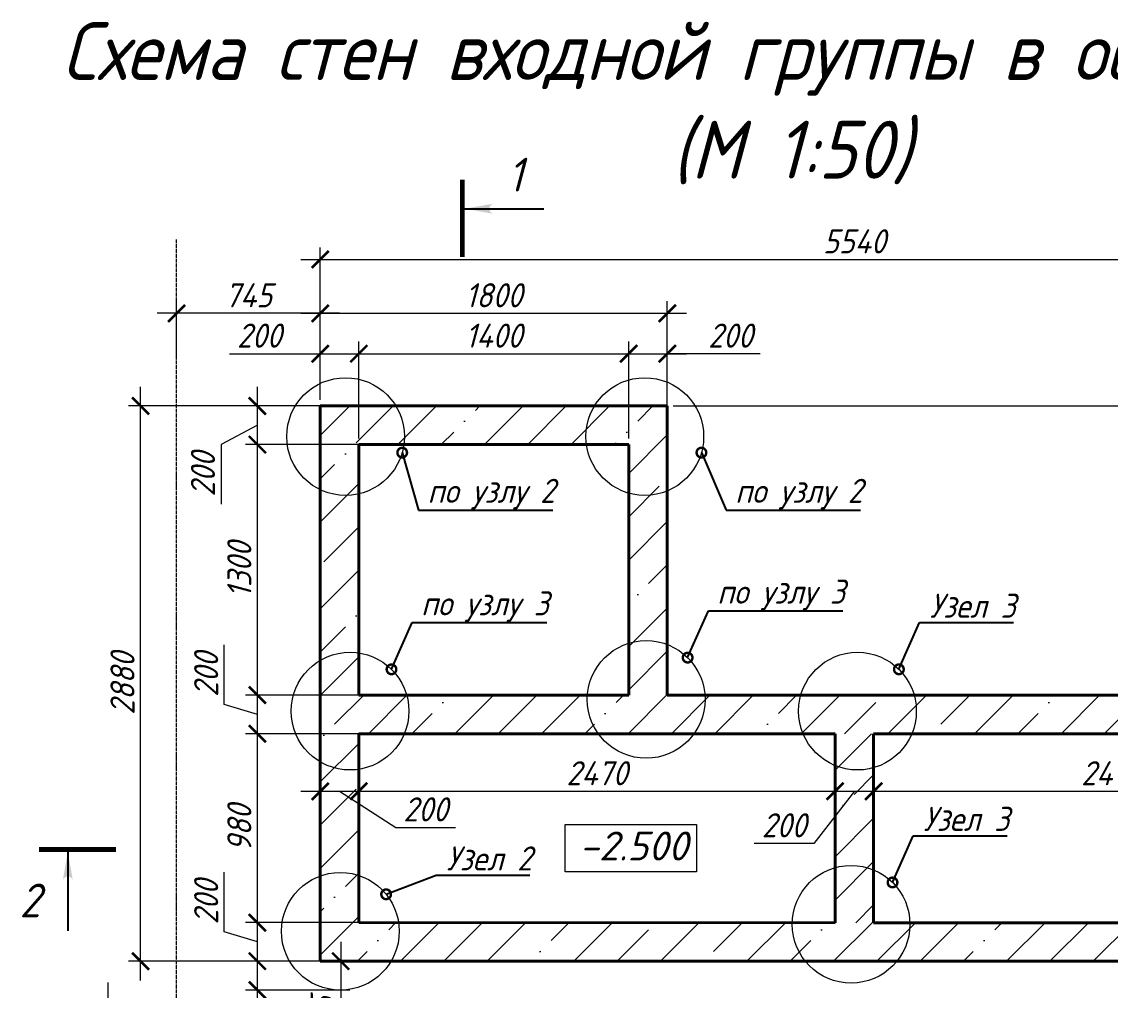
# Model space of a CAD drawing. Header units: millimetres. Extents: x 504091 to 2165846, y 135022 to 442887.
# Drawn here: x 861998 to 867642, y 255764 to 260787 of the extents above; entities that cross this region are included whole.
import ezdxf
from ezdxf import colors
from ezdxf.entities.mleader import LeaderData, LeaderLine
from ezdxf.math import Vec2, Vec3

# ---------------------------------------------------------------- set-up
doc = ezdxf.new("R2010")
doc.units = ezdxf.units.MM
doc.linetypes.add('ADSK_Линия сетки', pattern=[25, 20, -2.5, 0, -2.5])
doc.linetypes.add('осеваяX2', pattern=[4, 2.5, -0.5, 0.5, -0.5])
doc.layers.get('Defpoints').update_dxf_attribs({"color": 255})
for name, color, linetype, lineweight in [('+АР_Вспомогательная', 7, 'Continuous', 9), ('Аннотация', 7, 'Continuous', 9), ('Монолит тонкий', 204, 'Continuous', 9), ('Оси', 165, 'осеваяX2', 13), ('отметки', 7, 'Continuous', 20), ('Размер', 7, 'Continuous', 13), ('Размеры КР', 164, 'Continuous', 9)]:
    doc.layers.add(name, color=color, linetype=linetype, lineweight=lineweight)
doc.layers.add('PS_Обозначения', color=7, linetype='Continuous')
doc.layers.add('SGRAND', color=7, linetype='Continuous')
doc.styles.add('GOST 2.304_new', font='isocpeur.ttf', dxfattribs={"width": 0.9, "oblique": 15})
doc.dimstyles.new('SPDS 1_50', dxfattribs={"dimscale": 50, "dimtxt": 2.5, "dimasz": 1.77, "dimexe": 1.25, "dimexo": 0.625, "dimtad": 1, "dimdec": 0, "dimrnd": 0.001, "dimzin": 9, "dimtxsty": 'GOST 2.304_new', "dimblk": 'ARCHTICK', "dimcen": 2.5, "dimdle": 2, "dimclrt": 256, "dimadec": 0, "dimazin": 2, "dimtfac": 0.75, "dimtdec": 0, "dimtmove": 1, "dimatfit": 3, "dimfxl": 0, "dimtolj": 1, "dimlwd": 9, "dimlwe": 9, "dimarcsym": 0})

# ---------------------------------------------------------------- blocks, each defined once
blk = doc.blocks.new('_ArchTick')
at = {"color": 0, "linetype": 'ByBlock', "const_width": 0.15}
blk.add_lwpolyline([(-0.5, -0.5), (0.5, 0.5)], dxfattribs=at)
blk = doc.blocks.new('*D1170')
at = {"layer": 'Defpoints', "color": 0, "lineweight": 20, "transparency": 16777216}
for p in [(863219.5, 255914.4), (863728, 255914.4), (863729.7, 255764.3)]:
    blk.add_point(p, dxfattribs=at)
at = {"layer": 'Размеры КР', "color": 0, "lineweight": 9, "transparency": 16777216}
for p, q in [((863219.5, 255664.3), (863219.5, 256014.4)), ((863696.7, 255914.4), (863157, 255914.4)), ((863698.5, 255764.3), (863157, 255764.3)), ((863219.5, 255351.3), (863219.5, 255764.3))]:
    blk.add_line(p, q, dxfattribs=at)
at = {"layer": 'Размеры КР', "color": 0, "lineweight": 9, "transparency": 16777216, "xscale": 88.5, "yscale": 88.5, "zscale": 88.5}
for p, rotation in [((863219.5, 255914.4), 90), ((863219.5, 255764.3), 270)]:
    blk.add_blockref('_ArchTick', p, dxfattribs=dict(at, rotation=rotation))
at = {"layer": 'Размеры КР', "lineweight": 20, "transparency": 16777216, "insert": (863125.7, 255494.9), "char_height": 125, "attachment_point": 5, "rotation": 90, "style": 'GOST 2.304_new'}
blk.add_mtext('\\A1;150', dxfattribs=at)
blk = doc.blocks.new('*D1171')
at = {"layer": 'Defpoints', "color": 0, "lineweight": 20, "transparency": 16777216}
for p in [(863219.5, 256114.4), (863813.4, 256114.4), (863728, 255914.4)]:
    blk.add_point(p, dxfattribs=at)
at = {"layer": 'Размеры КР', "color": 0, "lineweight": 9, "transparency": 16777216}
for p, q in [((863047.6, 256066), (863047.6, 256375.7)), ((863219.5, 255814.4), (863219.5, 256214.4)), ((863782.1, 256114.4), (863157, 256114.4)), ((863219.5, 256014.4), (863047.6, 256066)), ((863696.7, 255914.4), (863157, 255914.4))]:
    blk.add_line(p, q, dxfattribs=at)
at = {"layer": 'Размеры КР', "color": 0, "lineweight": 9, "transparency": 16777216, "xscale": 88.5, "yscale": 88.5, "zscale": 88.5}
for p, rotation in [((863219.5, 256114.4), 90), ((863219.5, 255914.4), 270)]:
    blk.add_blockref('_ArchTick', p, dxfattribs=dict(at, rotation=rotation))
at = {"layer": 'Размеры КР', "lineweight": 20, "transparency": 16777216, "insert": (862953.8, 256220.9), "char_height": 125, "attachment_point": 5, "rotation": 90, "style": 'GOST 2.304_new'}
blk.add_mtext('\\A1;200', dxfattribs=at)
blk = doc.blocks.new('*D1165')
at = {"layer": 'Defpoints', "color": 0, "lineweight": 20, "transparency": 16777216}
for p in [(863219.5, 257094.3), (864030.4, 257094.3), (863813.4, 256114.4)]:
    blk.add_point(p, dxfattribs=at)
at = {"layer": 'Размеры КР', "color": 0, "lineweight": 9, "transparency": 16777216}
for p, q in [((863219.5, 256014.4), (863219.5, 257194.3)), ((863999.2, 257094.3), (863157, 257094.3)), ((863782.1, 256114.4), (863157, 256114.4))]:
    blk.add_line(p, q, dxfattribs=at)
at = {"layer": 'Размеры КР', "color": 0, "lineweight": 9, "transparency": 16777216, "xscale": 88.5, "yscale": 88.5, "zscale": 88.5}
for p, rotation in [((863219.5, 257094.3), 90), ((863219.5, 256114.4), 270)]:
    blk.add_blockref('_ArchTick', p, dxfattribs=dict(at, rotation=rotation))
at = {"layer": 'Размеры КР', "lineweight": 20, "transparency": 16777216, "insert": (863125.7, 256604.4), "char_height": 125, "attachment_point": 5, "rotation": 90, "style": 'GOST 2.304_new'}
blk.add_mtext('\\A1;980', dxfattribs=at)
blk = doc.blocks.new('*D1166')
at = {"layer": 'Defpoints', "color": 0, "lineweight": 20, "transparency": 16777216}
for p in [(863219.5, 258594.3), (863941.8, 258594.3), (863932.6, 257294.3)]:
    blk.add_point(p, dxfattribs=at)
at = {"layer": 'Размеры КР', "color": 0, "lineweight": 9, "transparency": 16777216}
for p, q in [((863219.5, 257194.3), (863219.5, 258694.3)), ((863910.5, 258594.3), (863157, 258594.3)), ((863901.3, 257294.3), (863157, 257294.3))]:
    blk.add_line(p, q, dxfattribs=at)
at = {"layer": 'Размеры КР', "color": 0, "lineweight": 9, "transparency": 16777216, "xscale": 88.5, "yscale": 88.5, "zscale": 88.5}
for p, rotation in [((863219.5, 258594.3), 90), ((863219.5, 257294.3), 270)]:
    blk.add_blockref('_ArchTick', p, dxfattribs=dict(at, rotation=rotation))
at = {"layer": 'Размеры КР', "lineweight": 20, "transparency": 16777216, "insert": (863125.7, 257944.3), "char_height": 125, "attachment_point": 5, "rotation": 90, "style": 'GOST 2.304_new'}
blk.add_mtext('\\A1;1300', dxfattribs=at)
blk = doc.blocks.new('*D1167')
at = {"layer": 'Defpoints', "color": 0, "lineweight": 20, "transparency": 16777216}
for p in [(863219.5, 258794.3), (863900.5, 258794.3), (863941.8, 258594.3)]:
    blk.add_point(p, dxfattribs=at)
at = {"layer": 'Размеры КР', "color": 0, "lineweight": 9, "transparency": 16777216}
for p, q in [((863219.5, 258494.3), (863219.5, 258894.3)), ((863869.3, 258794.3), (863157, 258794.3)), ((863219.5, 258694.3), (863030.8, 258594.6)), ((863030.8, 258594.6), (863030.8, 258284.9)), ((863910.5, 258594.3), (863157, 258594.3))]:
    blk.add_line(p, q, dxfattribs=at)
at = {"layer": 'Размеры КР', "color": 0, "lineweight": 9, "transparency": 16777216, "xscale": 88.5, "yscale": 88.5, "zscale": 88.5}
for p, rotation in [((863219.5, 258794.3), 90), ((863219.5, 258594.3), 270)]:
    blk.add_blockref('_ArchTick', p, dxfattribs=dict(at, rotation=rotation))
at = {"layer": 'Размеры КР', "lineweight": 20, "transparency": 16777216, "insert": (862937.1, 258439.7), "char_height": 125, "attachment_point": 5, "rotation": 90, "style": 'GOST 2.304_new'}
blk.add_mtext('\\A1;200', dxfattribs=at)
blk = doc.blocks.new('*D1168')
at = {"layer": 'Defpoints', "color": 0, "lineweight": 20, "transparency": 16777216}
for p in [(865345.4, 259275), (863545.4, 258794.3), (865345.4, 258794.3)]:
    blk.add_point(p, dxfattribs=at)
at = {"layer": 'Размеры КР', "color": 0, "lineweight": 9, "transparency": 16777216}
for p, q in [((863545.4, 258825.6), (863545.4, 259337.5)), ((865345.4, 258825.6), (865345.4, 259337.5)), ((863445.4, 259275), (865445.4, 259275))]:
    blk.add_line(p, q, dxfattribs=at)
at = {"layer": 'Размеры КР', "color": 0, "lineweight": 9, "transparency": 16777216, "xscale": 88.5, "yscale": 88.5, "zscale": 88.5, "rotation": 180}
blk.add_blockref('_ArchTick', (863545.4, 259275), dxfattribs=at)
at = {"layer": 'Размеры КР', "color": 0, "lineweight": 9, "transparency": 16777216, "xscale": 88.5, "yscale": 88.5, "zscale": 88.5}
blk.add_blockref('_ArchTick', (865345.4, 259275), dxfattribs=at)
at = {"layer": 'Размеры КР', "lineweight": 20, "transparency": 16777216, "insert": (864445.4, 259368.7), "char_height": 125, "attachment_point": 5, "style": 'GOST 2.304_new'}
blk.add_mtext('\\A1;1800', dxfattribs=at)
blk = doc.blocks.new('*D1169')
at = {"layer": 'Defpoints', "color": 0, "lineweight": 20, "transparency": 16777216}
for p in [(862800.4, 259275), (862800.4, 259015.5), (863545.4, 258794.3)]:
    blk.add_point(p, dxfattribs=at)
at = {"layer": 'Размеры КР', "color": 0, "lineweight": 9, "transparency": 16777216}
for p, q in [((862800.4, 259046.7), (862800.4, 259337.5)), ((863545.4, 258825.6), (863545.4, 259337.5)), ((863645.4, 259275), (862700.4, 259275))]:
    blk.add_line(p, q, dxfattribs=at)
at = {"layer": 'Размеры КР', "color": 0, "lineweight": 9, "transparency": 16777216, "xscale": 88.5, "yscale": 88.5, "zscale": 88.5, "rotation": 180}
blk.add_blockref('_ArchTick', (862800.4, 259275), dxfattribs=at)
at = {"layer": 'Размеры КР', "color": 0, "lineweight": 9, "transparency": 16777216, "xscale": 88.5, "yscale": 88.5, "zscale": 88.5}
blk.add_blockref('_ArchTick', (863545.4, 259275), dxfattribs=at)
at = {"layer": 'Размеры КР', "lineweight": 20, "transparency": 16777216, "insert": (863172.9, 259368.7), "char_height": 125, "attachment_point": 5, "style": 'GOST 2.304_new'}
blk.add_mtext('\\A1;745', dxfattribs=at)
blk = doc.blocks.new('*D1172')
at = {"layer": 'Defpoints', "color": 0, "lineweight": 20, "transparency": 16777216}
for p in [(862613.6, 258794.3), (863545.4, 258794.3), (863544.1, 255914.4)]:
    blk.add_point(p, dxfattribs=at)
at = {"layer": 'Размеры КР', "color": 0, "lineweight": 9, "transparency": 16777216}
for p, q in [((862613.6, 255814.4), (862613.6, 258894.3)), ((863514.1, 258794.3), (862551.1, 258794.3)), ((863512.9, 255914.4), (862551.1, 255914.4))]:
    blk.add_line(p, q, dxfattribs=at)
at = {"layer": 'Размеры КР', "color": 0, "lineweight": 9, "transparency": 16777216, "xscale": 88.5, "yscale": 88.5, "zscale": 88.5}
for p, rotation in [((862613.6, 258794.3), 90), ((862613.6, 255914.4), 270)]:
    blk.add_blockref('_ArchTick', p, dxfattribs=dict(at, rotation=rotation))
at = {"layer": 'Размеры КР', "lineweight": 20, "transparency": 16777216, "insert": (862519.9, 257354.4), "char_height": 125, "attachment_point": 5, "rotation": 90, "style": 'GOST 2.304_new'}
blk.add_mtext('\\A1;2880', dxfattribs=at)
blk = doc.blocks.new('*D1173')
at = {"layer": 'Defpoints', "color": 0, "lineweight": 20, "transparency": 16777216}
for p in [(869085.4, 259554.5), (863545.4, 258794.3), (869085.4, 257294.3)]:
    blk.add_point(p, dxfattribs=at)
at = {"layer": 'Размеры КР', "color": 0, "lineweight": 9, "transparency": 16777216}
for p, q in [((863545.4, 258825.6), (863545.4, 259617)), ((869085.4, 257325.6), (869085.4, 259617)), ((863445.4, 259554.5), (869185.4, 259554.5))]:
    blk.add_line(p, q, dxfattribs=at)
at = {"layer": 'Размеры КР', "color": 0, "lineweight": 9, "transparency": 16777216, "xscale": 88.5, "yscale": 88.5, "zscale": 88.5, "rotation": 180}
blk.add_blockref('_ArchTick', (863545.4, 259554.5), dxfattribs=at)
at = {"layer": 'Размеры КР', "color": 0, "lineweight": 9, "transparency": 16777216, "xscale": 88.5, "yscale": 88.5, "zscale": 88.5}
blk.add_blockref('_ArchTick', (869085.4, 259554.5), dxfattribs=at)
at = {"layer": 'Размеры КР', "lineweight": 20, "transparency": 16777216, "insert": (866315.4, 259648.3), "char_height": 125, "attachment_point": 5, "style": 'GOST 2.304_new'}
blk.add_mtext('\\A1;5540', dxfattribs=at)
blk = doc.blocks.new('*D1174')
at = {"layer": 'Defpoints', "color": 0, "lineweight": 20, "transparency": 16777216}
for p in [(865345.4, 258794.3), (866934.1, 257294.3), (869836.4, 257294.3)]:
    blk.add_point(p, dxfattribs=at)
at = {"layer": 'Размеры КР', "color": 0, "lineweight": 9, "transparency": 16777216}
for p, q in [((869836.4, 258894.3), (869836.4, 257194.3)), ((865376.6, 258794.3), (869898.9, 258794.3)), ((866965.3, 257294.3), (869898.9, 257294.3))]:
    blk.add_line(p, q, dxfattribs=at)
at = {"layer": 'Размеры КР', "color": 0, "lineweight": 9, "transparency": 16777216, "xscale": 88.5, "yscale": 88.5, "zscale": 88.5}
for p, rotation in [((869836.4, 258794.3), 90), ((869836.4, 257294.3), 270)]:
    blk.add_blockref('_ArchTick', p, dxfattribs=dict(at, rotation=rotation))
at = {"layer": 'Размеры КР', "lineweight": 20, "transparency": 16777216, "insert": (869742.6, 258044.3), "char_height": 125, "attachment_point": 5, "rotation": 90, "style": 'GOST 2.304_new'}
blk.add_mtext('\\A1;1500', dxfattribs=at)
blk = doc.blocks.new('*D1175')
at = {"layer": 'Defpoints', "color": 0, "lineweight": 20, "transparency": 16777216}
for p in [(866934.1, 257294.3), (869085.4, 255914), (869836.4, 255914)]:
    blk.add_point(p, dxfattribs=at)
at = {"layer": 'Размеры КР', "color": 0, "lineweight": 9, "transparency": 16777216}
for p, q in [((869836.4, 257394.3), (869836.4, 255814)), ((866965.3, 257294.3), (869898.9, 257294.3)), ((869116.6, 255914), (869898.9, 255914))]:
    blk.add_line(p, q, dxfattribs=at)
at = {"layer": 'Размеры КР', "color": 0, "lineweight": 9, "transparency": 16777216, "xscale": 88.5, "yscale": 88.5, "zscale": 88.5}
for p, rotation in [((869836.4, 257294.3), 90), ((869836.4, 255914), 270)]:
    blk.add_blockref('_ArchTick', p, dxfattribs=dict(at, rotation=rotation))
at = {"layer": 'Размеры КР', "lineweight": 20, "transparency": 16777216, "insert": (869742.6, 256604.2), "char_height": 125, "attachment_point": 5, "rotation": 90, "style": 'GOST 2.304_new'}
blk.add_mtext('\\A1;1380', dxfattribs=at)
blk = doc.blocks.new('*D1176')
at = {"layer": 'Defpoints', "color": 0, "lineweight": 20, "transparency": 16777216}
for p in [(863219.5, 257294.3), (863805.2, 257294.3), (863382.1, 257094.3)]:
    blk.add_point(p, dxfattribs=at)
at = {"layer": 'Размеры КР', "color": 0, "lineweight": 9, "transparency": 16777216}
for p, q in [((863047.6, 257245.9), (863047.6, 257555.6)), ((863219.5, 256994.3), (863219.5, 257394.3)), ((863219.5, 257194.3), (863047.6, 257245.9)), ((863774, 257294.3), (863157, 257294.3)), ((863350.8, 257094.3), (863157, 257094.3))]:
    blk.add_line(p, q, dxfattribs=at)
at = {"layer": 'Размеры КР', "color": 0, "lineweight": 9, "transparency": 16777216, "xscale": 88.5, "yscale": 88.5, "zscale": 88.5}
for p, rotation in [((863219.5, 257294.3), 90), ((863219.5, 257094.3), 270)]:
    blk.add_blockref('_ArchTick', p, dxfattribs=dict(at, rotation=rotation))
at = {"layer": 'Размеры КР', "lineweight": 20, "transparency": 16777216, "insert": (862953.8, 257400.7), "char_height": 125, "attachment_point": 5, "rotation": 90, "style": 'GOST 2.304_new'}
blk.add_mtext('\\A1;200', dxfattribs=at)
blk = doc.blocks.new('*D1177')
at = {"layer": 'Defpoints', "color": 0, "lineweight": 20, "transparency": 16777216}
for p in [(863745.4, 259065.6), (863545.4, 258794.3), (863745.4, 258594.3)]:
    blk.add_point(p, dxfattribs=at)
at = {"layer": 'Размеры КР', "color": 0, "lineweight": 9, "transparency": 16777216}
for p, q in [((863545.4, 258825.6), (863545.4, 259128.1)), ((863745.4, 258625.6), (863745.4, 259128.1)), ((863074.2, 259065.6), (863545.4, 259065.6)), ((863445.4, 259065.6), (863845.4, 259065.6))]:
    blk.add_line(p, q, dxfattribs=at)
at = {"layer": 'Размеры КР', "color": 0, "lineweight": 9, "transparency": 16777216, "xscale": 88.5, "yscale": 88.5, "zscale": 88.5, "rotation": 180}
blk.add_blockref('_ArchTick', (863545.4, 259065.6), dxfattribs=at)
at = {"layer": 'Размеры КР', "color": 0, "lineweight": 9, "transparency": 16777216, "xscale": 88.5, "yscale": 88.5, "zscale": 88.5}
blk.add_blockref('_ArchTick', (863745.4, 259065.6), dxfattribs=at)
at = {"layer": 'Размеры КР', "lineweight": 20, "transparency": 16777216, "insert": (863229.1, 259159.4), "char_height": 125, "attachment_point": 5, "style": 'GOST 2.304_new'}
blk.add_mtext('\\A1;200', dxfattribs=at)
blk = doc.blocks.new('*D1178')
at = {"layer": 'Defpoints', "color": 0, "lineweight": 20, "transparency": 16777216}
for p in [(865145.4, 259065.6), (863745.4, 258594.3), (865145.4, 258594.3)]:
    blk.add_point(p, dxfattribs=at)
at = {"layer": 'Размеры КР', "color": 0, "lineweight": 9, "transparency": 16777216}
for p, q in [((863745.4, 258625.6), (863745.4, 259128.1)), ((865145.4, 258625.6), (865145.4, 259128.1)), ((863645.4, 259065.6), (865245.4, 259065.6))]:
    blk.add_line(p, q, dxfattribs=at)
at = {"layer": 'Размеры КР', "color": 0, "lineweight": 9, "transparency": 16777216, "xscale": 88.5, "yscale": 88.5, "zscale": 88.5, "rotation": 180}
blk.add_blockref('_ArchTick', (863745.4, 259065.6), dxfattribs=at)
at = {"layer": 'Размеры КР', "color": 0, "lineweight": 9, "transparency": 16777216, "xscale": 88.5, "yscale": 88.5, "zscale": 88.5}
blk.add_blockref('_ArchTick', (865145.4, 259065.6), dxfattribs=at)
at = {"layer": 'Размеры КР', "lineweight": 20, "transparency": 16777216, "insert": (864445.4, 259159.4), "char_height": 125, "attachment_point": 5, "style": 'GOST 2.304_new'}
blk.add_mtext('\\A1;1400', dxfattribs=at)
blk = doc.blocks.new('*D1179')
at = {"layer": 'Defpoints', "color": 0, "lineweight": 20, "transparency": 16777216}
for p in [(865345.4, 259065.6), (865345.4, 258658.9), (865145.4, 258594.3)]:
    blk.add_point(p, dxfattribs=at)
at = {"layer": 'Размеры КР', "color": 0, "lineweight": 9, "transparency": 16777216}
for p, q in [((865145.4, 258625.6), (865145.4, 259128.1)), ((865345.4, 258690.1), (865345.4, 259128.1)), ((865045.4, 259065.6), (865445.4, 259065.6)), ((865827.8, 259065.6), (865345.4, 259065.6))]:
    blk.add_line(p, q, dxfattribs=at)
at = {"layer": 'Размеры КР', "color": 0, "lineweight": 9, "transparency": 16777216, "xscale": 88.5, "yscale": 88.5, "zscale": 88.5, "rotation": 180}
blk.add_blockref('_ArchTick', (865145.4, 259065.6), dxfattribs=at)
at = {"layer": 'Размеры КР', "color": 0, "lineweight": 9, "transparency": 16777216, "xscale": 88.5, "yscale": 88.5, "zscale": 88.5}
blk.add_blockref('_ArchTick', (865345.4, 259065.6), dxfattribs=at)
at = {"layer": 'Размеры КР', "lineweight": 20, "transparency": 16777216, "insert": (865672.9, 259159.4), "char_height": 125, "attachment_point": 5, "style": 'GOST 2.304_new'}
blk.add_mtext('\\A1;200', dxfattribs=at)
blk = doc.blocks.new('*D1180')
at = {"layer": 'Defpoints', "color": 0, "lineweight": 20, "transparency": 16777216}
for p in [(863807, 255914.4), (863359.6, 255309.5), (863651.5, 255309.5)]:
    blk.add_point(p, dxfattribs=at)
at = {"layer": 'Размеры КР', "color": 0, "lineweight": 9, "transparency": 16777216}
for p, q in [((863651.5, 256014.4), (863651.5, 255209.5)), ((863775.8, 255914.4), (863589, 255914.4)), ((863390.9, 255309.5), (863714, 255309.5))]:
    blk.add_line(p, q, dxfattribs=at)
at = {"layer": 'Размеры КР', "color": 0, "lineweight": 9, "transparency": 16777216, "xscale": 88.5, "yscale": 88.5, "zscale": 88.5}
for p, rotation in [((863651.5, 255914.4), 90), ((863651.5, 255309.5), 270)]:
    blk.add_blockref('_ArchTick', p, dxfattribs=dict(at, rotation=rotation))
at = {"layer": 'Размеры КР', "lineweight": 20, "transparency": 16777216, "insert": (863557.8, 255612), "char_height": 125, "attachment_point": 5, "rotation": 90, "style": 'GOST 2.304_new'}
blk.add_mtext('\\A1;605', dxfattribs=at)
blk = doc.blocks.new('*D1249')
at = {"layer": 'Defpoints', "color": 0, "lineweight": 20, "transparency": 16777216}
for p in [(866215.4, 256795.7), (863745.4, 256780.6), (866215.4, 256735.7)]:
    blk.add_point(p, dxfattribs=at)
at = {"layer": 'Размеры КР', "color": 0, "lineweight": 9, "transparency": 16777216}
for p, q in [((863745.4, 256811.9), (863745.4, 256858.2)), ((866215.4, 256766.9), (866215.4, 256858.2)), ((863645.4, 256795.7), (866315.4, 256795.7))]:
    blk.add_line(p, q, dxfattribs=at)
at = {"layer": 'Размеры КР', "color": 0, "lineweight": 9, "transparency": 16777216, "xscale": 88.5, "yscale": 88.5, "zscale": 88.5, "rotation": 180}
blk.add_blockref('_ArchTick', (863745.4, 256795.7), dxfattribs=at)
at = {"layer": 'Размеры КР', "color": 0, "lineweight": 9, "transparency": 16777216, "xscale": 88.5, "yscale": 88.5, "zscale": 88.5}
blk.add_blockref('_ArchTick', (866215.4, 256795.7), dxfattribs=at)
at = {"layer": 'Размеры КР', "lineweight": 20, "transparency": 16777216, "insert": (864980.4, 256889.5), "char_height": 125, "attachment_point": 5, "style": 'GOST 2.304_new'}
blk.add_mtext('\\A1;2470', dxfattribs=at)
blk = doc.blocks.new('*D1251')
at = {"layer": 'Defpoints', "color": 0, "lineweight": 20, "transparency": 16777216}
for p in [(863745.4, 256795.7), (863545.4, 256717.6), (863745.4, 256666.4)]:
    blk.add_point(p, dxfattribs=at)
at = {"layer": 'Размеры КР', "color": 0, "lineweight": 9, "transparency": 16777216}
for p, q in [((863545.4, 256748.9), (863545.4, 256858.2)), ((863745.4, 256697.7), (863745.4, 256858.2)), ((863445.4, 256795.7), (863845.4, 256795.7)), ((863645.4, 256795.7), (863936.7, 256608.2)), ((863936.7, 256608.2), (864246.5, 256608.2))]:
    blk.add_line(p, q, dxfattribs=at)
at = {"layer": 'Размеры КР', "color": 0, "lineweight": 9, "transparency": 16777216, "xscale": 88.5, "yscale": 88.5, "zscale": 88.5, "rotation": 180}
blk.add_blockref('_ArchTick', (863545.4, 256795.7), dxfattribs=at)
at = {"layer": 'Размеры КР', "color": 0, "lineweight": 9, "transparency": 16777216, "xscale": 88.5, "yscale": 88.5, "zscale": 88.5}
blk.add_blockref('_ArchTick', (863745.4, 256795.7), dxfattribs=at)
at = {"layer": 'Размеры КР', "lineweight": 20, "transparency": 16777216, "insert": (864091.6, 256702), "char_height": 125, "attachment_point": 5, "style": 'GOST 2.304_new'}
blk.add_mtext('\\A1;200', dxfattribs=at)
blk = doc.blocks.new('*D1284')
at = {"layer": 'Defpoints', "color": 0, "lineweight": 20, "transparency": 16777216}
for p in [(866415.4, 256795.7), (866215.4, 256647.8), (866415.4, 256647.8)]:
    blk.add_point(p, dxfattribs=at)
at = {"layer": 'Размеры КР', "color": 0, "lineweight": 9, "transparency": 16777216}
for p, q in [((866215.4, 256679), (866215.4, 256858.2)), ((866415.4, 256679), (866415.4, 256858.2)), ((866315.4, 256795.7), (866105.6, 256525.7)), ((866115.4, 256795.7), (866515.4, 256795.7)), ((866105.6, 256525.7), (865795.9, 256525.7))]:
    blk.add_line(p, q, dxfattribs=at)
at = {"layer": 'Размеры КР', "color": 0, "lineweight": 9, "transparency": 16777216, "xscale": 88.5, "yscale": 88.5, "zscale": 88.5, "rotation": 180}
blk.add_blockref('_ArchTick', (866215.4, 256795.7), dxfattribs=at)
at = {"layer": 'Размеры КР', "color": 0, "lineweight": 9, "transparency": 16777216, "xscale": 88.5, "yscale": 88.5, "zscale": 88.5}
blk.add_blockref('_ArchTick', (866415.4, 256795.7), dxfattribs=at)
at = {"layer": 'Размеры КР', "lineweight": 20, "transparency": 16777216, "insert": (865950.8, 256619.4), "char_height": 125, "attachment_point": 5, "style": 'GOST 2.304_new'}
blk.add_mtext('\\A1;200', dxfattribs=at)
blk = doc.blocks.new('*D1285')
at = {"layer": 'Defpoints', "color": 0, "lineweight": 20, "transparency": 16777216}
for p in [(868885.4, 256795.7), (868885.4, 256780.6), (866415.4, 256647.8)]:
    blk.add_point(p, dxfattribs=at)
at = {"layer": 'Размеры КР', "color": 0, "lineweight": 9, "transparency": 16777216}
for p, q in [((866415.4, 256679), (866415.4, 256858.2)), ((868885.4, 256811.9), (868885.4, 256858.2)), ((866315.4, 256795.7), (868985.4, 256795.7))]:
    blk.add_line(p, q, dxfattribs=at)
at = {"layer": 'Размеры КР', "color": 0, "lineweight": 9, "transparency": 16777216, "xscale": 88.5, "yscale": 88.5, "zscale": 88.5, "rotation": 180}
blk.add_blockref('_ArchTick', (866415.4, 256795.7), dxfattribs=at)
at = {"layer": 'Размеры КР', "color": 0, "lineweight": 9, "transparency": 16777216, "xscale": 88.5, "yscale": 88.5, "zscale": 88.5}
blk.add_blockref('_ArchTick', (868885.4, 256795.7), dxfattribs=at)
at = {"layer": 'Размеры КР', "lineweight": 20, "transparency": 16777216, "insert": (867650.4, 256889.5), "char_height": 125, "attachment_point": 5, "style": 'GOST 2.304_new'}
blk.add_mtext('\\A1;2470', dxfattribs=at)
blk = doc.blocks.new('_DotSmall')
at = {"color": 0, "linetype": 'ByBlock', "lineweight": 35, "const_width": 0.5}
blk.add_lwpolyline([(-0.0625, 0, 1), (0.0625, 0, 1)], format="xyb", close=True, dxfattribs=at)

msp = doc.modelspace()

# ---------------------------------------------------------------- hatches: boundary and pattern name
at = {"layer": 'PS_Обозначения', "ltscale": 50}
for points in [[(864294.9619, 259817.4588), (864444.9619, 259843.8588, 0.839099631), (864444.9619, 259791.0588)], [(862236.2738, 256481.5873), (862209.8738, 256331.5873, -0.839099631), (862262.6738, 256331.5873)]]:
    msp.add_hatch(color=256, dxfattribs=at).paths.add_polyline_path(points, flags=0)
at = {"layer": 'SGRAND', "lineweight": 13}
h = msp.add_hatch(dxfattribs=at)
h.set_pattern_fill('ANSI35', color=256, scale=50)
h.set_pattern_definition([(45, (0, -8615.85), (-224.5064, 224.5064), []), (45, (224.5, -8615.85), (-224.5064, 224.5064), [396.875, -79.375, 0, -79.375])])
h.paths.add_polyline_path([(865345.3677, 258794.303), (863545.3677, 258794.303), (863545.3677, 255914.4601), (869085.3677, 255914.0103), (869085.3677, 257294.303), (865345.3677, 257294.303)])
h.paths.add_polyline_path([(865145.3677, 257294.303), (863745.3677, 257294.303), (863745.3677, 258594.303), (865145.3677, 258594.303)], flags=16)
h.paths.add_polyline_path([(868885.3677, 257094.303), (868885.3677, 256114.0266), (863745.3677, 256114.4439), (863745.3677, 257094.303)], flags=16)
h.paths.add_polyline_path([(866215.3677, 256378.5749), (866371.606, 256378.5749)], flags=0)
h.paths.add_polyline_path([(866215.3677, 256349.3482), (866415.3677, 256355.5213), (866385.6636, 256354.6075), (866245.0717, 256350.0455)], flags=0)
at = {"layer": 'SGRAND', "lineweight": 20}
h = msp.add_hatch(dxfattribs=at)
h.set_pattern_fill('ANSI35', color=256, scale=50)
h.paths.add_polyline_path([(866415.3677, 257094.303), (866215.3677, 257094.303), (866215.3677, 256114.2433), (866415.3677, 256114.2271)])

# ---------------------------------------------------------------- linework, layer by layer
at = {"layer": '+АР_Вспомогательная', "color": 7, "linetype": 'Continuous', "ltscale": 50}
msp.add_lwpolyline([(862443.7517, 255804.4429), (862443.7517, 255150.7351), (862568.7517, 255119.4851), (862318.7517, 255056.9851), (862443.7517, 255025.7351), (862443.7517, 254226.2356)], dxfattribs=at)
at = {"layer": 'PS_Обозначения', "ltscale": 50}
for points in [[(864282.4619, 259567.4588, 25, 25, 0), (864282.4619, 259967.4588, 0, 0, 0)], [(862486.2738, 256494.0873, 25, 25, 0), (862086.2738, 256494.0873, 0, 0, 0)]]:
    msp.add_lwpolyline(points, format="xyseb", dxfattribs=at)
for points in [[(864294.9619, 259817.4588), (864704.853, 259817.4588)], [(862236.2738, 256481.5873), (862236.2738, 256071.6962)]]:
    msp.add_lwpolyline(points, dxfattribs=at)
at = {"layer": 'Аннотация', "lineweight": 20}
msp.add_lwpolyline([(864815.9564, 256623.3334), (865496.4553, 256623.3334), (865496.4553, 256378.5749), (864815.9564, 256378.5749)], close=True, dxfattribs=at)
at = {"layer": 'Монолит тонкий', "lineweight": 40, "ltscale": 100}
for p, q in [((865345.3677, 258794.303), (863545.3677, 258794.303)), ((863545.3677, 255914.4601), (863545.3677, 258794.303)), ((865345.3677, 258794.303), (865345.3677, 257294.303)), ((865145.3677, 258594.303), (863745.3677, 258594.303)), ((863745.3677, 257294.303), (863745.3677, 258594.303)), ((865145.3677, 258594.303), (865145.3677, 257294.303)), ((865145.3677, 257294.303), (863745.3677, 257294.303)), ((869085.3677, 257294.303), (865345.3677, 257294.303)), ((863745.3677, 256114.4439), (863745.3677, 257094.303)), ((866215.3677, 257094.303), (863745.3677, 257094.303)), ((866215.3677, 256114.2433), (866215.3677, 257094.303)), ((868885.3677, 257094.303), (866415.3677, 257094.303)), ((866415.3677, 256114.2271), (866415.3677, 257094.303)), ((863745.3677, 256114.4439), (866215.3677, 256114.2433)), ((866415.3677, 256114.2271), (868885.3677, 256114.0266)), ((863545.3677, 255914.4601), (869085.3677, 255914.0103))]:
    msp.add_line(p, q, dxfattribs=at)
at = {"layer": 'Оси', "linetype": 'ADSK_Линия сетки'}
msp.add_line((862800.3737, 253614.5514), (862800.3737, 259659.1258), dxfattribs=at)
at = {"layer": 'Размеры КР', "lineweight": 20}
for centre in [(863676.757, 258635.7722), (865228.6266, 258635.7722), (865235.8253, 257272.2273), (863699.9531, 257211.6295), (866331.5466, 257211.6295), (866298.5333, 256106.1103), (863649.6341, 256069.6384)]:
    msp.add_circle(centre, 305.2806, dxfattribs=at)

# ---------------------------------------------------------------- texts
at = {"layer": 'PS_Обозначения', "style": 'GOST 2.304_new', "oblique": 15, "width": 0.9}
for s, p in [('1', (864517.7012, 259906.9957)), ('2', (861986.1375, 256141.8035))]:
    msp.add_text(s, height=175, dxfattribs=at).set_placement(p)
at = {"layer": 'Аннотация', "lineweight": 9, "insert": (861450.8008, 260785.284), "char_height": 300, "attachment_point": 1, "line_spacing_factor": 1.022766, "style": 'GOST 2.304_new'}
msp.add_mtext_dynamic_manual_height_columns('\\pi754.83464;Схема стен входной группы в осях 11-12/Ж\\P\\pi3743.82662; (М 1:50)', width=9094.884455, gutter_width=2500, heights=[1983.7092], dxfattribs=at)
at = {"layer": 'отметки', "lineweight": 20, "insert": (864888.703, 256586.8427), "char_height": 150, "width": 771.616927, "attachment_point": 1, "line_spacing_factor": 1.022761, "style": 'GOST 2.304_new'}
msp.add_mtext('{\\W1;-2.500}', dxfattribs=at)

# ---------------------------------------------------------------- dimensions: what is measured, and where the dimension line sits
at = {"layer": 'Размеры КР', "lineweight": 20}
for base, p1, p2, picture, middle in [((869085.3677, 259554.521), (863545.3677, 258794.303), (869085.3677, 257294.303), '*D1173', (866315.3677, 259648.271)), ((862800.3737, 259274.9687), (863545.3677, 258794.303), (862800.3737, 259015.4646), '*D1169', (863172.8707, 259368.7187)), ((865345.3677, 259274.9687), (863545.3677, 258794.303), (865345.3677, 258794.303), '*D1168', (864445.3677, 259368.7187)), ((865145.3677, 259065.6007), (863745.3677, 258594.303), (865145.3677, 258594.303), '*D1178', (864445.3677, 259159.3507)), ((866215.3677, 256795.73), (863745.3677, 256780.6307), (866215.3677, 256735.6926), '*D1249', (864980.3677, 256889.48)), ((868885.3677, 256795.73), (866415.3677, 256647.751), (868885.3677, 256780.6307), '*D1285', (867650.3677, 256889.48))]:
    dim = msp.add_linear_dim(base=base, p1=p1, p2=p2, dimstyle='SPDS 1_50', dxfattribs=at)
    dim.commit()
    dim.dimension.update_dxf_attribs({"geometry": picture, "text_midpoint": middle})
for base, p1, p2, picture, middle in [((863745.3677, 259065.6007), (863545.3677, 258794.303), (863745.3677, 258594.303), '*D1177', (863229.0681, 259020.4074)), ((865345.3677, 259065.6007), (865145.3677, 258594.303), (865345.3677, 258658.8732), '*D1179', (865672.902, 259065.6007)), ((863745.3677, 256795.73), (863545.3677, 256717.605), (863745.3677, 256666.4073), '*D1251', (863967.9658, 256608.23)), ((866415.3677, 256795.73), (866215.3677, 256647.751), (866415.3677, 256647.751), '*D1284', (866074.3908, 256525.6742))]:
    dim = msp.add_linear_dim(base=base, p1=p1, p2=p2, dimstyle='SPDS 1_50', dxfattribs=at)
    dim.commit()
    dim.dimension.update_dxf_attribs({"geometry": picture, "text_midpoint": middle, "dimtype": 160})
for base, p1, p2, picture, middle in [((862613.6416, 258794.303), (863544.1123, 255914.4452), (863545.3677, 258794.303), '*D1172', (862519.8916, 257354.3741)), ((869836.3514, 257294.303), (865345.3677, 258794.303), (866934.0598, 257294.303), '*D1174', (869742.6014, 258044.303)), ((863219.4601, 258594.303), (863932.5663, 257294.303), (863941.7594, 258594.303), '*D1166', (863125.7101, 257944.303)), ((863219.4601, 257294.303), (863382.0858, 257094.303), (863805.2407, 257294.303), '*D1176', (862953.8351, 257277.1155)), ((869836.3514, 255914.0103), (866934.0598, 257294.303), (869085.3677, 255914.0103), '*D1175', (869742.6014, 256604.1567)), ((863219.4601, 257094.303), (863813.3661, 256114.4383), (864030.4483, 257094.303), '*D1165', (863125.7101, 256604.3706)), ((863219.4601, 256114.4383), (863727.98, 255914.4452), (863813.3661, 256114.4383), '*D1171', (862953.8351, 256097.2542)), ((863651.5397, 255309.5339), (863807.008, 255914.4389), (863359.6452, 255309.5339), '*D1180', (863557.7897, 255611.9864))]:
    dim = msp.add_linear_dim(base=base, p1=p1, p2=p2, angle=90, dimstyle='SPDS 1_50', dxfattribs=at)
    dim.commit()
    dim.dimension.update_dxf_attribs({"geometry": picture, "text_midpoint": middle})
for base, p1, p2, picture, middle in [((863219.4601, 258794.303), (863941.7594, 258594.303), (863900.516, 258794.303), '*D1167', (863030.8026, 258563.345)), ((863219.4601, 255914.4452), (863729.7175, 255764.3391), (863727.98, 255914.4452), '*D1170', (863136.3586, 255494.8831))]:
    dim = msp.add_linear_dim(base=base, p1=p1, p2=p2, angle=90, dimstyle='SPDS 1_50', dxfattribs=at)
    dim.commit()
    dim.dimension.update_dxf_attribs({"geometry": picture, "text_midpoint": middle, "dimtype": 160})

# ---------------------------------------------------------------- leaders
at = {"layer": 'Размер', "ltscale": 20}
ml = msp.add_multileader_mtext('Standard', dxfattribs=at)
ml.set_content('\\A1;по узлу 2', color=256, style='GOST 2.304_new')
ml.set_leader_properties()
ml.set_arrow_properties(name='DOTSMALL')
ml.build(insert=Vec2(0, 0))
ml.multileader.update_dxf_attribs({"text_left_attachment_type": 6, "text_right_attachment_type": 6, "dogleg_length": 1, "arrow_head_size": 100})
ctx = ml.context
ctx.base_point, ctx.char_height, ctx.arrow_head_size, ctx.landing_gap_size, ctx.plane_origin = Vec3(864074.6871, 258254.258), 125, 100, 0, Vec3(842765.8977, 405672.4229)
ctx.left_attachment, ctx.right_attachment, ctx.text_align_type = 6, 6, 1
notes = []
notes.append((ctx, [(1, (1, 1, 0), (864054.6871, 258254.258), (1, 0), 20, [(0, [(863970.449, 258552.4581)], 0, [])])]))
ctx.mtext.insert, ctx.mtext.rotation, ctx.mtext.width, ctx.mtext.alignment, ctx.mtext.flow_direction = Vec3(864432.2192, 258416.758), 6.283185307, 1286.674802, 2, 5
ml = msp.add_multileader_mtext('Standard', dxfattribs=at)
ml.set_content('\\A1;по узлу 2', color=256, style='GOST 2.304_new')
ml.set_leader_properties()
ml.set_arrow_properties(name='DOTSMALL')
ml.build(insert=Vec2(0, 0))
ml.multileader.update_dxf_attribs({"text_left_attachment_type": 6, "text_right_attachment_type": 6, "dogleg_length": 1, "arrow_head_size": 100})
ctx = ml.context
ctx.base_point, ctx.char_height, ctx.arrow_head_size, ctx.landing_gap_size, ctx.plane_origin = Vec3(865670.0479, 258254.258), 125, 100, 0, Vec3(844317.7674, 405672.4229)
ctx.left_attachment, ctx.right_attachment, ctx.text_align_type = 6, 6, 1
notes.append((ctx, [(1, (1, 1, 0), (865650.0479, 258254.258), (1, 0), 20, [(0, [(865522.3186, 258552.4581)], 0, [])])]))
ctx.mtext.insert, ctx.mtext.rotation, ctx.mtext.width, ctx.mtext.alignment, ctx.mtext.flow_direction = Vec3(866027.58, 258416.758), 6.283185307, 1286.674802, 2, 5
ml = msp.add_multileader_mtext('Standard', dxfattribs=at)
ml.set_content('\\A1;по узлу 3', color=256, style='GOST 2.304_new')
ml.set_leader_properties()
ml.set_arrow_properties(name='DOTSMALL')
ml.build(insert=Vec2(0, 0))
ml.multileader.update_dxf_attribs({"text_left_attachment_type": 6, "text_right_attachment_type": 6, "dogleg_length": 1, "arrow_head_size": 100})
ctx = ml.context
ctx.base_point, ctx.char_height, ctx.arrow_head_size, ctx.landing_gap_size, ctx.plane_origin = Vec3(865578.2045, 257731.2488), 125, 100, 0, Vec3(844777.3065, 404333.7766)
ctx.left_attachment, ctx.right_attachment, ctx.text_align_type = 6, 6, 1
notes.append((ctx, [(1, (1, 1, 0), (865558.2045, 257731.2488), (1, 0), 20, [(0, [(865450.7469, 257489.0334)], 0, [])])]))
ctx.mtext.insert, ctx.mtext.rotation, ctx.mtext.width, ctx.mtext.alignment, ctx.mtext.flow_direction = Vec3(865935.7366, 257893.7488), 6.283185307, 1286.674802, 2, 5
ml = msp.add_multileader_mtext('Standard', dxfattribs=at)
ml.set_content('\\A1;по узлу 3', color=256, style='GOST 2.304_new')
ml.set_leader_properties()
ml.set_arrow_properties(name='DOTSMALL')
ml.build(insert=Vec2(0, 0))
ml.multileader.update_dxf_attribs({"text_left_attachment_type": 6, "text_right_attachment_type": 6, "dogleg_length": 1, "arrow_head_size": 100})
ctx = ml.context
ctx.base_point, ctx.char_height, ctx.arrow_head_size, ctx.landing_gap_size, ctx.plane_origin = Vec3(864042.3323, 257670.6511), 125, 100, 0, Vec3(843241.4344, 404273.1789)
ctx.left_attachment, ctx.right_attachment, ctx.text_align_type = 6, 6, 1
notes.append((ctx, [(1, (1, 1, 0), (864022.3323, 257670.6511), (1, 0), 20, [(0, [(863914.8747, 257428.4356)], 0, [])])]))
ctx.mtext.insert, ctx.mtext.rotation, ctx.mtext.width, ctx.mtext.alignment, ctx.mtext.flow_direction = Vec3(864399.8644, 257833.1511), 6.283185307, 1286.674802, 2, 5
ml = msp.add_multileader_mtext('Standard', dxfattribs=at)
ml.set_content('\\A1;Узел 3', color=256, style='GOST 2.304_new')
ml.set_leader_properties()
ml.set_arrow_properties(name='DOTSMALL')
ml.build(insert=Vec2(0, 0))
ml.multileader.update_dxf_attribs({"text_left_attachment_type": 6, "text_right_attachment_type": 6, "dogleg_length": 1, "arrow_head_size": 100})
ctx = ml.context
ctx.base_point, ctx.char_height, ctx.arrow_head_size, ctx.landing_gap_size, ctx.plane_origin = Vec3(866673.9259, 257670.6511), 125, 100, 0, Vec3(845873.0279, 404273.1789)
ctx.left_attachment, ctx.right_attachment, ctx.text_align_type = 6, 6, 1
notes.append((ctx, [(1, (1, 1, 0), (866653.9259, 257670.6511), (1, 0), 20, [(0, [(866546.4683, 257428.4356)], 0, [])])]))
ctx.mtext.insert, ctx.mtext.rotation, ctx.mtext.width, ctx.mtext.alignment, ctx.mtext.flow_direction = Vec3(866929.607, 257820.6511), 6.283185307, 1286.674802, 2, 5
ml = msp.add_multileader_mtext('Standard', dxfattribs=at)
ml.set_content('\\A1;Узел 3', color=256, style='GOST 2.304_new')
ml.set_leader_properties()
ml.set_arrow_properties(name='DOTSMALL')
ml.build(insert=Vec2(0, 0))
ml.multileader.update_dxf_attribs({"text_left_attachment_type": 6, "text_right_attachment_type": 6, "dogleg_length": 1, "arrow_head_size": 100})
ctx = ml.context
ctx.base_point, ctx.char_height, ctx.arrow_head_size, ctx.landing_gap_size, ctx.plane_origin = Vec3(866640.9125, 256565.1319), 125, 100, 0, Vec3(845840.0145, 403167.6597)
ctx.left_attachment, ctx.right_attachment, ctx.text_align_type = 6, 6, 1
notes.append((ctx, [(1, (1, 1, 0), (866620.9125, 256565.1319), (1, 0), 20, [(0, [(866513.4549, 256322.9165)], 0, [])])]))
ctx.mtext.insert, ctx.mtext.rotation, ctx.mtext.width, ctx.mtext.alignment, ctx.mtext.flow_direction = Vec3(866896.5937, 256715.1319), 6.283185307, 1286.674802, 2, 5
ml = msp.add_multileader_mtext('Standard', dxfattribs=at)
ml.set_content('\\A1;Узел 2', color=256, style='GOST 2.304_new')
ml.set_leader_properties()
ml.set_arrow_properties(name='DOTSMALL')
ml.build(insert=Vec2(0, 0))
ml.multileader.update_dxf_attribs({"text_left_attachment_type": 6, "text_right_attachment_type": 6, "dogleg_length": 1, "arrow_head_size": 100})
ctx = ml.context
ctx.base_point, ctx.char_height, ctx.arrow_head_size, ctx.landing_gap_size, ctx.plane_origin = Vec3(864166.351, 256360.0413), 125, 100, 0, Vec3(884560.4933, 403106.2892)
ctx.left_attachment, ctx.right_attachment, ctx.text_align_type = 6, 6, 1
notes.append((ctx, [(0, (1, 1, 0), (864146.351, 256360.0413), (1, 0), 20, [(0, [(863887.0529, 256261.5459)], 0, [])])]))
ctx.mtext.insert, ctx.mtext.width, ctx.mtext.alignment, ctx.mtext.flow_direction = Vec3(864422.0322, 256510.0413), 1286.674802, 2, 5
for ctx, leaders in notes:
    for number, flags, end, landing, length, lines in leaders:
        leader = LeaderData()
        leader.index, (leader.has_last_leader_line, leader.has_dogleg_vector, leader.attachment_direction) = number, flags
        leader.last_leader_point, leader.dogleg_vector, leader.dogleg_length = Vec3(end), Vec3(landing), length
        for number, points, colour, breaks in lines:
            line = LeaderLine()
            line.index, line.vertices, line.color, line.breaks = number, Vec3.list(points), colors.encode_raw_color(colour), breaks
            leader.lines.append(line)
        ctx.leaders.append(leader)

doc.saveas('drawing.dxf')
